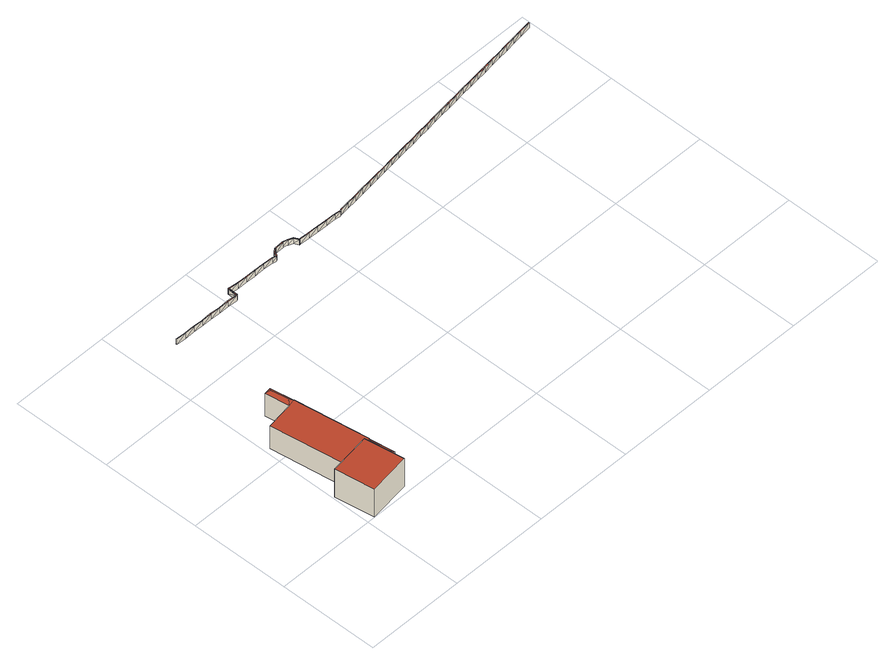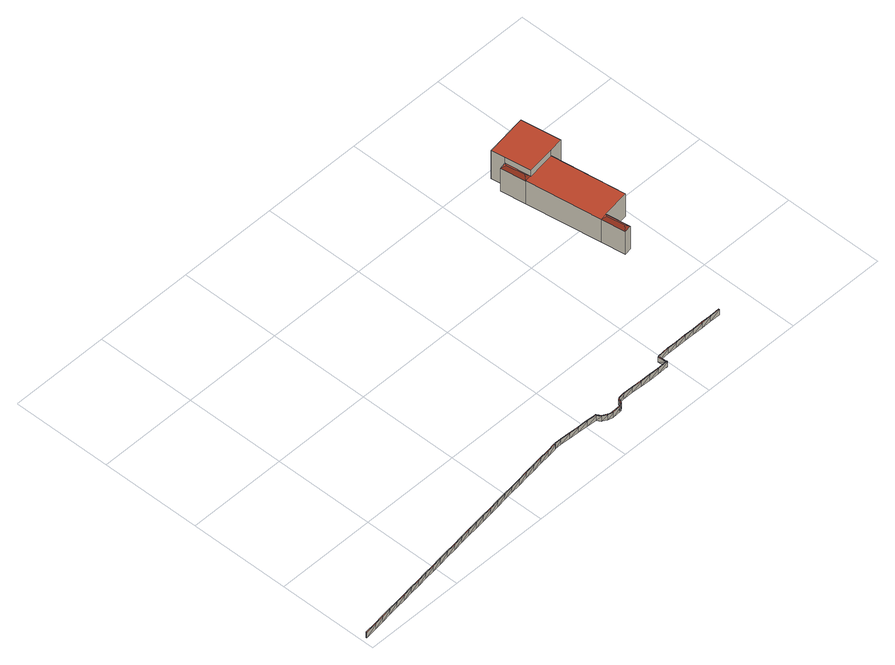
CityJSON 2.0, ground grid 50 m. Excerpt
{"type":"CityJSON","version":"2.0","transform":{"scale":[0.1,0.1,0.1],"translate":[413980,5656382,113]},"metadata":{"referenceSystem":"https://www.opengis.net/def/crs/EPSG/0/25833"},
"CityObjects":{
"building1":{"type":"Building","attributes":{"Dachtyp_tdc":"tdcPolyFlatRoof","Gemeindeschluessel":14612000,"Dachneigung":0,"QualitaetDacherkennung":53,"Geometrietyp2DReferenz":"3000","measuredHeight":16.52,"function":"31001_9998","roofType":"1000"},"geometry":[{"type":"Solid","lod":"2","boundaries":[[[[0,1,2,3]],[[1,4,5,2]],[[4,6,7,5]],[[6,8,9,7]],[[8,10,11,9]],[[10,0,3,11]],[[10,8,6,4,1,0]],[[3,2,5,7,9,11]]]],"semantics":{"surfaces":[{"type":"WallSurface"},{"type":"RoofSurface"},{"type":"GroundSurface"}],"values":[[0,0,0,0,0,0,1,2]]}}]},
"building2":{"type":"Building","attributes":{"Gemeindeschluessel":14612000,"Geometrietyp2DReferenz":"3000","function":"31001_9998","roofType":"9999"},"children":["building2-1","building2-2","building2-3"]},
"building2-1":{"type":"BuildingPart","attributes":{"Dachtyp_tdc":"tdcPolyFlatRoof","Dachneigung":0,"QualitaetDacherkennung":64,"Geometrietyp2DReferenz":"3000","measuredHeight":13.52,"roofType":"1000"},"parents":["building2"],"geometry":[{"type":"MultiSurface","lod":"2","boundaries":[[[12,13,14,15,16,17]],[[18,19,20,21,22]],[[19,23,24,20]],[[23,25,26,27,24]],[[25,23,19,18,13,12]],[[16,15,21,20,24,27]]],"semantics":{"surfaces":[{"type":"WallSurface"},{"type":"RoofSurface"},{"type":"GroundSurface"}],"values":[0,0,0,0,1,2]}}]},
"building2-2":{"type":"BuildingPart","attributes":{"Dachtyp_tdc":"tdcFreeFormRoof","Dachneigung":36.32,"QualitaetDacherkennung":11,"Geometrietyp2DReferenz":"3000","measuredHeight":14.71,"roofType":"5000"},"parents":["building2"],"geometry":[{"type":"MultiSurface","lod":"2","boundaries":[[[26,28,29,27]],[[28,30,31,29]],[[30,17,16,31]],[[32,33,17,30]],[[32,30,28]],[[33,32,28,26]],[[33,26,17]],[[27,29,31,16]]],"semantics":{"surfaces":[{"type":"WallSurface"},{"type":"RoofSurface"},{"type":"GroundSurface"}],"values":[0,0,0,1,1,1,1,2]}}]},
"building2-3":{"type":"BuildingPart","attributes":{"Dachtyp_tdc":"tdcFreeFormRoof","Dachneigung":38.15,"QualitaetDacherkennung":12,"Geometrietyp2DReferenz":"3000","measuredHeight":14.71,"roofType":"5000"},"parents":["building2"],"geometry":[{"type":"MultiSurface","lod":"2","boundaries":[[[14,34,35,15]],[[34,36,37,35]],[[36,22,21,37]],[[38,39,22,36]],[[38,36,34]],[[39,38,34,14]],[[39,14,22]],[[15,35,37,21]]],"semantics":{"surfaces":[{"type":"WallSurface"},{"type":"RoofSurface"},{"type":"GroundSurface"}],"values":[0,0,0,1,1,1,1,2]}}]},
"building3":{"type":"Building","attributes":{"BodenHoehe":0,"gemHoehe":0,"BauwerkHoehe":3,"Erfassungsdatum_Objekt":"2018-01-24","Gemeindeschluessel":"14612000","Geometrietyp2DReferenz":"3000","measuredHeight":3,"function":"51009_1700"},"geometry":[{"type":"MultiSurface","lod":"2","boundaries":[[[40,41,42]],[[43,41,40]],[[44,43,40]],[[45,43,44]],[[46,45,44]],[[47,45,46]],[[48,47,46]],[[49,47,48]],[[50,49,48]],[[51,49,50]],[[52,51,50]],[[53,51,52]],[[54,53,52]],[[55,53,54]],[[56,57,58]],[[59,57,56]],[[60,61,62]],[[63,64,65]],[[66,63,65]],[[67,63,66]],[[68,69,70]],[[71,69,68]],[[72,71,73]],[[74,71,72]],[[75,76,77]],[[78,76,75]],[[79,78,80]],[[81,78,79]],[[82,81,83]],[[84,81,82]],[[85,86,87]],[[88,86,85]],[[89,90,91]],[[92,90,89]],[[93,92,89]],[[94,92,93]],[[95,94,93]],[[96,94,95]],[[97,96,95]],[[98,96,97]],[[99,98,97]],[[100,98,99]],[[101,102,103]],[[104,102,101]],[[105,104,101]],[[106,104,105]],[[107,106,105]],[[108,106,107]],[[109,108,107]],[[110,108,109]],[[111,110,109]],[[112,110,111]],[[113,112,111]],[[114,61,60]],[[115,114,60]],[[116,114,115]],[[117,116,115]],[[118,116,117]],[[119,118,117]],[[64,118,119]],[[65,64,119]],[[120,112,113]],[[121,120,113]],[[122,120,121]],[[123,122,121]],[[124,122,123]],[[125,124,123]],[[126,124,125]],[[127,126,125]],[[128,126,127]],[[129,128,127]],[[130,128,129]],[[131,130,129]],[[132,130,131]],[[133,132,131]],[[134,132,133]],[[135,134,133]],[[136,134,135]],[[137,136,135]],[[138,136,137]],[[139,138,137]],[[140,138,139]],[[141,140,139]],[[142,140,141]],[[143,142,141]],[[144,142,143]],[[145,144,143]],[[146,144,145]],[[147,146,145]],[[148,146,147]],[[149,148,147]],[[150,148,149]],[[151,150,149]],[[152,150,151]],[[153,152,151]],[[154,152,153]],[[155,154,153]],[[156,154,155]],[[157,156,155]],[[158,156,157]],[[159,158,157]],[[160,158,159]],[[161,162,40]],[[161,40,42]],[[162,163,44]],[[162,44,40]],[[163,164,46]],[[163,46,44]],[[164,165,48]],[[164,48,46]],[[165,166,50]],[[165,50,48]],[[166,167,52]],[[166,52,50]],[[167,168,54]],[[167,54,52]],[[169,170,56]],[[169,56,58]],[[171,172,60]],[[171,60,62]],[[172,173,115]],[[172,115,60]],[[173,174,117]],[[173,117,115]],[[174,175,119]],[[174,119,117]],[[175,176,65]],[[175,65,119]],[[176,177,66]],[[176,66,65]],[[178,179,68]],[[178,68,70]],[[180,181,72]],[[180,72,73]],[[182,183,75]],[[182,75,77]],[[184,185,79]],[[184,79,80]],[[186,187,82]],[[186,82,83]],[[188,189,85]],[[188,85,87]],[[190,191,89]],[[190,89,91]],[[191,192,93]],[[191,93,89]],[[192,193,95]],[[192,95,93]],[[193,194,97]],[[193,97,95]],[[194,195,99]],[[194,99,97]],[[196,197,101]],[[196,101,103]],[[197,198,105]],[[197,105,101]],[[198,199,107]],[[198,107,105]],[[199,200,109]],[[199,109,107]],[[200,201,111]],[[200,111,109]],[[201,202,113]],[[201,113,111]],[[202,203,121]],[[202,121,113]],[[203,204,123]],[[203,123,121]],[[204,205,125]],[[204,125,123]],[[205,206,127]],[[205,127,125]],[[206,207,129]],[[206,129,127]],[[207,208,131]],[[207,131,129]],[[208,209,133]],[[208,133,131]],[[209,210,135]],[[209,135,133]],[[210,211,137]],[[210,137,135]],[[211,212,139]],[[211,139,137]],[[212,213,141]],[[212,141,139]],[[213,214,143]],[[213,143,141]],[[214,215,145]],[[214,145,143]],[[215,216,147]],[[215,147,145]],[[216,217,149]],[[216,149,147]],[[217,218,151]],[[217,151,149]],[[218,219,153]],[[218,153,151]],[[219,220,155]],[[219,155,153]],[[220,221,157]],[[220,157,155]],[[221,222,159]],[[221,159,157]],[[41,43,223]],[[41,223,224]],[[43,45,225]],[[43,225,223]],[[45,47,226]],[[45,226,225]],[[47,49,227]],[[47,227,226]],[[49,51,228]],[[49,228,227]],[[51,53,229]],[[51,229,228]],[[53,55,230]],[[53,230,229]],[[57,59,231]],[[57,231,232]],[[61,114,233]],[[61,233,234]],[[114,116,235]],[[114,235,233]],[[116,118,236]],[[116,236,235]],[[118,64,237]],[[118,237,236]],[[64,63,238]],[[64,238,237]],[[63,67,239]],[[63,239,238]],[[69,71,240]],[[69,240,241]],[[71,74,242]],[[71,242,240]],[[76,78,243]],[[76,243,244]],[[78,81,245]],[[78,245,243]],[[81,84,246]],[[81,246,245]],[[86,88,247]],[[86,247,248]],[[90,92,249]],[[90,249,250]],[[92,94,251]],[[92,251,249]],[[94,96,252]],[[94,252,251]],[[96,98,253]],[[96,253,252]],[[98,100,254]],[[98,254,253]],[[102,104,255]],[[102,255,256]],[[104,106,257]],[[104,257,255]],[[106,108,258]],[[106,258,257]],[[108,110,259]],[[108,259,258]],[[110,112,260]],[[110,260,259]],[[112,120,261]],[[112,261,260]],[[120,122,262]],[[120,262,261]],[[122,124,263]],[[122,263,262]],[[124,126,264]],[[124,264,263]],[[126,128,265]],[[126,265,264]],[[128,130,266]],[[128,266,265]],[[130,132,267]],[[130,267,266]],[[132,134,268]],[[132,268,267]],[[134,136,269]],[[134,269,268]],[[136,138,270]],[[136,270,269]],[[138,140,271]],[[138,271,270]],[[140,142,272]],[[140,272,271]],[[142,144,273]],[[142,273,272]],[[144,146,274]],[[144,274,273]],[[146,148,275]],[[146,275,274]],[[148,150,276]],[[148,276,275]],[[150,152,277]],[[150,277,276]],[[152,154,278]],[[152,278,277]],[[154,156,279]],[[154,279,278]],[[156,158,280]],[[156,280,279]],[[158,160,281]],[[158,281,280]],[[224,161,42]],[[224,42,41]],[[222,281,160]],[[222,160,159]],[[161,224,162]],[[162,224,223]],[[162,223,163]],[[163,223,225]],[[163,225,164]],[[164,225,226]],[[164,226,165]],[[165,226,227]],[[165,227,166]],[[166,227,228]],[[166,228,167]],[[167,228,229]],[[167,229,168]],[[168,229,230]],[[169,232,170]],[[170,232,231]],[[171,234,172]],[[172,234,233]],[[172,233,173]],[[173,233,235]],[[173,235,174]],[[174,235,236]],[[174,236,175]],[[175,236,237]],[[175,237,176]],[[176,237,238]],[[176,238,177]],[[177,238,239]],[[178,241,179]],[[179,241,240]],[[180,240,181]],[[181,240,242]],[[182,244,183]],[[183,244,243]],[[184,243,185]],[[185,243,245]],[[186,245,187]],[[187,245,246]],[[188,248,189]],[[189,248,247]],[[190,250,191]],[[191,250,249]],[[191,249,192]],[[192,249,251]],[[192,251,193]],[[193,251,252]],[[193,252,194]],[[194,252,253]],[[194,253,195]],[[195,253,254]],[[196,256,197]],[[197,256,255]],[[197,255,198]],[[198,255,257]],[[198,257,199]],[[199,257,258]],[[199,258,200]],[[200,258,259]],[[200,259,201]],[[201,259,260]],[[201,260,202]],[[202,260,261]],[[202,261,203]],[[203,261,262]],[[203,262,204]],[[204,262,263]],[[204,263,205]],[[205,263,264]],[[205,264,206]],[[206,264,265]],[[206,265,207]],[[207,265,266]],[[207,266,208]],[[208,266,267]],[[208,267,209]],[[209,267,268]],[[209,268,210]],[[210,268,269]],[[210,269,211]],[[211,269,270]],[[211,270,212]],[[212,270,271]],[[212,271,213]],[[213,271,272]],[[213,272,214]],[[214,272,273]],[[214,273,215]],[[215,273,274]],[[215,274,216]],[[216,274,275]],[[216,275,217]],[[217,275,276]],[[217,276,218]],[[218,276,277]],[[218,277,219]],[[219,277,278]],[[219,278,220]],[[220,278,279]],[[220,279,221]],[[221,279,280]],[[221,280,222]],[[222,280,281]]],"semantics":{"surfaces":[{"type":"RoofSurface"},{"type":"WallSurface"},{"type":"GroundSurface"}],"values":[0,0,0,0,0,0,0,0,0,0,0,0,0,0,0,0,0,0,0,0,0,0,0,0,0,0,0,0,0,0,0,0,0,0,0,0,0,0,0,0,0,0,0,0,0,0,0,0,0,0,0,0,0,0,0,0,0,0,0,0,0,0,0,0,0,0,0,0,0,0,0,0,0,0,0,0,0,0,0,0,0,0,0,0,0,0,0,0,0,0,0,0,0,0,0,0,0,0,0,0,0,0,1,1,1,1,1,1,1,1,1,1,1,1,1,1,1,1,1,1,1,1,1,1,1,1,1,1,1,1,1,1,1,1,1,1,1,1,1,1,1,1,1,1,1,1,1,1,1,1,1,1,1,1,1,1,1,1,1,1,1,1,1,1,1,1,1,1,1,1,1,1,1,1,1,1,1,1,1,1,1,1,1,1,1,1,1,1,1,1,1,1,1,1,1,1,1,1,1,1,1,1,1,1,1,1,1,1,1,1,1,1,1,1,1,1,1,1,1,1,1,1,1,1,1,1,1,1,1,1,1,1,1,1,1,1,1,1,1,1,1,1,1,1,1,1,1,1,1,1,1,1,1,1,1,1,1,1,1,1,1,1,1,1,1,1,1,1,1,1,1,1,1,1,1,1,1,1,1,1,1,1,1,1,1,1,1,1,1,1,1,1,1,1,1,1,1,1,1,1,1,1,1,1,1,1,1,1,1,1,2,2,2,2,2,2,2,2,2,2,2,2,2,2,2,2,2,2,2,2,2,2,2,2,2,2,2,2,2,2,2,2,2,2,2,2,2,2,2,2,2,2,2,2,2,2,2,2,2,2,2,2,2,2,2,2,2,2,2,2,2,2,2,2,2,2,2,2,2,2,2,2,2,2,2,2,2,2,2,2,2,2,2,2,2,2,2,2,2,2,2,2,2,2,2,2,2,2,2,2,2,2]}}]}
},
"vertices":[
[247,31,168],[38,0,168],[38,0,3],[247,31,3],[8,197,168],[8,197,3],[79,208,168],[79,208,3],[217,228,168],[217,228,3],[237,100,168],[237,100,3],
[199,604,137],[253,234,137],[253,234,135],[253,234,2],[199,604,2],[199,604,135],[217,228,137],[79,208,137],[79,208,2],[217,228,2],[217,228,135],[25,578,137],[25,578,2],[162,598,137],[162,598,135],[162,598,2],
[144,719,135],[144,719,2],[181,724,135],[181,724,2],[165,703,149],[178,619,149],
[272,106,135],[272,106,2],[237,100,135],[237,100,2],[252,121,149],[238,213,149],
[227,1243,48],[177,1249,51],[177,1244,51],[227,1248,48],[277,1243,49],[277,1248,49],[327,1242,47],[327,1247,47],[377,1242,49],[377,1247,49],[427,1241,46],[427,1246,46],[477,1241,48],[477,1246,48],[531,1241,42],[531,1246,42],[536,1294,45],[531,1245,42],[536,1245,42],[531,1294,45],[583,1287,41],[531,1294,46],[531,1289,46],[783,1287,41],[733,1288,43],[783,1282,41],[808,1281,34],[808,1286,34],[825,1305,34],[810,1287,34],[815,1285,34],[820,1307,34],[839,1315,34],[823,1303,34],[836,1319,34],[885,1317,34],[835,1319,34],[836,1314,34],[884,1322,34],[908,1311,34],[883,1317,34],[909,1316,34],[930,1300,36],[906,1311,34],[932,1304,36],[941,1277,34],[932,1304,35],[927,1302,35],[946,1280,34],[993,1275,35],[941,1283,34],[941,1278,34],[993,1280,35],[1043,1273,35],[1043,1278,35],[1093,1271,35],[1093,1276,35],[1143,1269,36],[1143,1274,36],[1172,1268,34],[1172,1273,34],[1226,1275,34],[1181,1274,35],[1181,1269,35],[1226,1280,34],[1276,1281,34],[1275,1286,34],[1325,1288,34],[1325,1293,34],[1375,1294,34],[1374,1299,34],[1425,1301,33],[1424,1306,33],[1474,1307,33],[583,1292,41],[633,1286,41],[633,1291,41],[683,1284,41],[683,1289,41],[733,1283,43],[1474,1312,33],[1524,1314,33],[1523,1319,33],[1573,1320,33],[1573,1325,33],[1623,1327,33],[1622,1332,33],[1672,1333,32],[1672,1338,32],[1722,1340,33],[1721,1345,33],[1772,1346,33],[1771,1351,33],[1821,1353,33],[1821,1358,33],[1871,1359,32],[1870,1364,32],[1920,1366,33],[1920,1371,33],[1970,1372,32],[1969,1377,32],[2019,1379,32],[2019,1384,32],[2069,1385,32],[2068,1390,32],[2119,1392,31],[2118,1397,31],[2168,1398,31],[2168,1403,31],[2218,1405,31],[2217,1410,31],[2267,1411,31],[2267,1416,31],[2317,1418,31],[2316,1423,31],[2366,1424,31],[2366,1429,31],[2416,1431,31],[2415,1436,31],[2476,1439,31],[2476,1444,31],[177,1244,21],[227,1243,18],[277,1243,19],[327,1242,17],[377,1242,19],[427,1241,16],[477,1241,18],[531,1241,12],[536,1245,12],[536,1294,15],[531,1289,16],[583,1287,11],[633,1286,11],[683,1284,11],[733,1283,13],[783,1282,11],[808,1281,4],[815,1285,4],[825,1305,4],[823,1303,4],[839,1315,4],[836,1314,4],[885,1317,4],[883,1317,4],[908,1311,4],[906,1311,4],[930,1300,6],[927,1302,5],[941,1277,4],[941,1278,4],[993,1275,5],[1043,1273,5],[1093,1271,5],[1143,1269,6],[1172,1268,4],[1181,1269,5],[1226,1275,4],[1276,1281,4],[1325,1288,4],[1375,1294,4],[1425,1301,3],[1474,1307,3],[1524,1314,3],[1573,1320,3],[1623,1327,3],[1672,1333,2],[1722,1340,3],[1772,1346,3],[1821,1353,3],[1871,1359,2],[1920,1366,3],[1970,1372,2],[2019,1379,2],[2069,1385,2],[2119,1392,1],[2168,1398,1],[2218,1405,1],[2267,1411,1],[2317,1418,1],[2366,1424,1],[2416,1431,1],[2476,1439,1],[227,1248,18],[177,1249,21],[277,1248,19],[327,1247,17],[377,1247,19],[427,1246,16],[477,1246,18],[531,1246,12],[531,1294,15],[531,1245,12],[583,1292,11],[531,1294,16],[633,1291,11],[683,1289,11],[733,1288,13],[783,1287,11],[808,1286,4],[820,1307,4],[810,1287,4],[836,1319,4],[884,1322,4],[835,1319,4],[909,1316,4],[932,1304,6],[946,1280,4],[932,1304,5],[993,1280,5],[941,1283,4],[1043,1278,5],[1093,1276,5],[1143,1274,6],[1172,1273,4],[1226,1280,4],[1181,1274,5],[1275,1286,4],[1325,1293,4],[1374,1299,4],[1424,1306,3],[1474,1312,3],[1523,1319,3],[1573,1325,3],[1622,1332,3],[1672,1338,2],[1721,1345,3],[1771,1351,3],[1821,1358,3],[1870,1364,2],[1920,1371,3],[1969,1377,2],[2019,1384,2],[2068,1390,2],[2118,1397,1],[2168,1403,1],[2217,1410,1],[2267,1416,1],[2316,1423,1],[2366,1429,1],[2415,1436,1],[2476,1444,1]
]}
